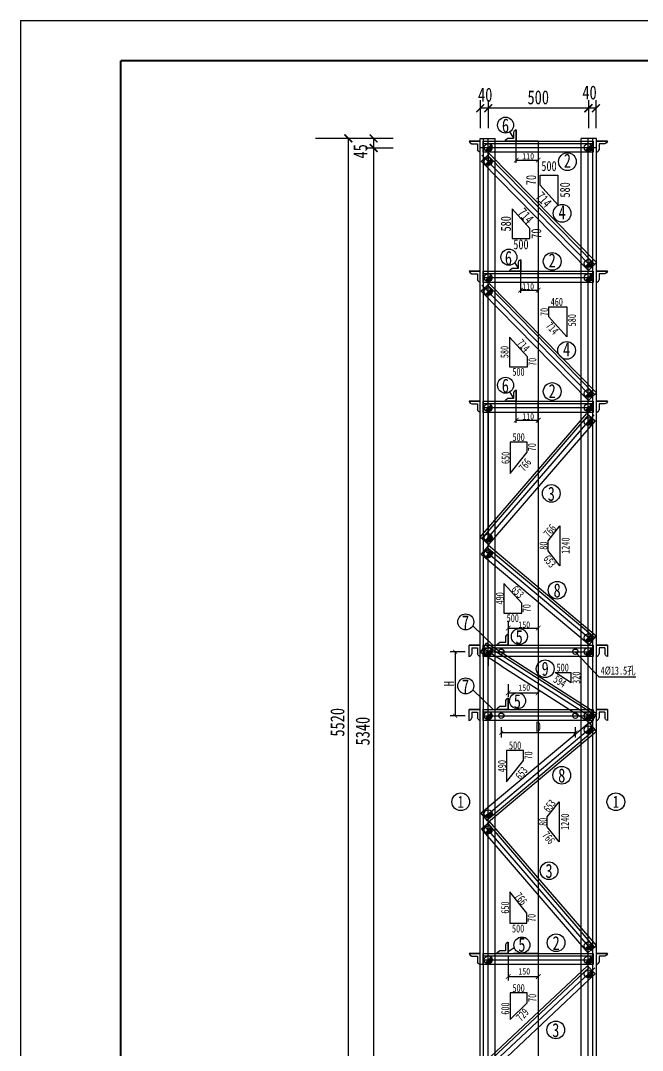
# Model space of a CAD drawing. Header units: inches. Extents: x -113 to 2477, y -497 to 443.
# Drawn here: x 1876.5 to 2031.8, y 185.6 to 443 of the extents above; entities that cross this region are included whole.
import ezdxf
from ezdxf.enums import TextEntityAlignment as Align

# ---------------------------------------------------------------- set-up
doc = ezdxf.new("R2010")
doc.units = ezdxf.units.IN
doc.header["$MEASUREMENT"] = 0
doc.styles.add('宋体', font='', dxfattribs={"width": 0.75})
doc.styles.get('宋体').set_extended_font_data('SimSun')

# ---------------------------------------------------------------- blocks, each defined once
blk = doc.blocks.new('_ArchTick')
at = {"color": 0, "linetype": 'ByBlock', "const_width": 0.15}
blk.add_lwpolyline([(-0.5, -0.5), (0.5, 0.5)], dxfattribs=at)

msp = doc.modelspace()

# ---------------------------------------------------------------- linework, layer by layer
at = {"color": 0}
for p, q in [((1876.517, 442.978), (2470.517, 442.978)), ((1876.517, 442.978), (1876.517, 22.978)), ((1991.34, 423.071), (1991.34, 416.109)), ((1993.34, 423.071), (1993.34, 416.109)), ((2018.371, 423.071), (2018.371, 416.109)), ((2020.24, 423.071), (2020.24, 416.109)), ((2020.24, 421.071), (1991.396, 421.071)), ((1993.84, 421.071), (1992.34, 421.071)), ((2020.24, 421.071), (2018.74, 421.071)), ((1999.676, 413.738), (1998.755, 415.186)), ((1999.676, 413.738), (1998.755, 415.186)), ((1999.833, 415.323), (1999.676, 415.048)), ((1999.676, 415.048), (1999.676, 413.538)), ((2000.076, 415.55), (1999.833, 415.323)), ((2000.34, 415.659), (2000.076, 415.55)), ((2000.34, 415.659), (2000.34, 412.859)), ((2000.34, 412.859), (2000.34, 415.659)), ((1968.382, 413.535), (1950.223, 413.535)), ((1958.382, 413.535), (1958.382, 137.035)), ((1969.618, 413.535), (1962.696, 413.535)), ((1964.696, 413.535), (1964.696, 302.035)), ((1991.34, 412.859), (1988.54, 412.859)), ((1988.54, 412.859), (1988.619, 412.658)), ((1988.566, 412.859), (1991.34, 412.859)), ((1988.619, 412.658), (1988.843, 412.411)), ((1988.843, 412.411), (1989.206, 412.195)), ((1989.206, 412.195), (1990.661, 412.195)), ((1990.661, 412.195), (1990.661, 410.709)), ((1991.34, 413.509), (1995.09, 413.509)), ((1991.34, 136.009), (1991.34, 413.509)), ((1992.09, 410.059), (1992.09, 412.859)), ((1992.09, 410.059), (1992.09, 412.859)), ((1992.09, 412.859), (2019.59, 412.859)), ((1992.09, 412.259), (2019.59, 412.259)), ((1992.19, 137.009), (1992.19, 413.509)), ((1992.633, 410.552), (1994.047, 411.966)), ((1992.633, 410.552), (1994.047, 411.966)), ((1992.633, 410.552), (1994.047, 411.966)), ((1992.633, 410.552), (1994.047, 411.966)), ((1993.09, 412.859), (2018.59, 412.859)), ((1993.09, 412.259), (2018.59, 412.259)), ((1993.34, 136.009), (1993.34, 413.509)), ((1995.09, 136.009), (1995.09, 413.509)), ((1997.54, 412.859), (1997.65, 413.141)), ((2000.34, 412.859), (1997.54, 412.859)), ((1997.65, 413.141), (1997.88, 413.383)), ((1997.88, 413.383), (1998.155, 413.538)), ((1999.676, 413.538), (1998.155, 413.538)), ((2000.34, 407.424), (2000.34, 412.859)), ((2005.84, 412.859), (2000.34, 412.859)), ((2005.84, 412.859), (2005.84, 134.615)), ((2020.34, 413.509), (2016.59, 413.509)), ((2016.59, 136.009), (2016.59, 413.509)), ((2017.633, 410.552), (2019.047, 411.966)), ((2017.633, 410.552), (2019.047, 411.966)), ((2017.633, 410.552), (2019.047, 411.966)), ((2017.633, 410.552), (2019.047, 411.966)), ((2018.34, 136.009), (2018.34, 413.509)), ((2019.49, 137.009), (2019.49, 413.509)), ((2019.59, 412.859), (2019.59, 410.059)), ((2019.59, 412.859), (2019.59, 410.059)), ((2020.34, 137.009), (2020.34, 413.509)), ((2020.34, 412.859), (2023.14, 412.859)), ((2023.14, 412.859), (2020.34, 412.859)), ((2023.114, 412.859), (2020.34, 412.859)), ((2022.474, 412.195), (2021.02, 412.195)), ((2021.02, 412.195), (2021.02, 410.709)), ((2022.838, 412.411), (2022.474, 412.195)), ((2023.061, 412.658), (2022.838, 412.411)), ((2023.14, 412.859), (2023.061, 412.658)), ((1969.618, 411.137), (1962.696, 411.137)), ((1990.835, 410.398), (1990.661, 410.709)), ((1991.077, 410.169), (1990.835, 410.398)), ((1991.34, 410.059), (1991.077, 410.169)), ((1991.44, 411.259), (2020.24, 411.259)), ((1993.691, 409.759), (1991.612, 407.883)), ((2019.216, 381.366), (1991.765, 409.366)), ((1992.09, 411.259), (2019.59, 411.259)), ((2019.59, 410.059), (1992.09, 410.059)), ((2018.59, 410.059), (1993.09, 410.059)), ((2019.93, 382.066), (1993.179, 409.352)), ((1993.34, 411.259), (1993.34, 407.759)), ((2020.358, 382.486), (1993.607, 409.772)), ((2020.34, 410.059), (2020.603, 410.169)), ((2020.603, 410.169), (2020.845, 410.398)), ((2020.845, 410.398), (2021.02, 410.709)), ((1991.608, 407.811), (2018.359, 380.526)), ((1992.633, 407.052), (1994.047, 408.466)), ((2000.34, 408.115), (2005.84, 408.115)), ((2006.297, 404.382), (2010.739, 404.382)), ((2006.297, 401.882), (2006.297, 404.382)), ((2010.739, 404.382), (2010.739, 396.956)), ((2010.739, 396.956), (2006.297, 401.882)), ((1999.283, 395.912), (1999.283, 388.486)), ((2003.726, 390.986), (1999.283, 395.912)), ((2003.726, 388.486), (2003.726, 390.986)), ((1999.283, 388.486), (2003.726, 388.486)), ((1998.75, 380.641), (1998.98, 380.883)), ((1998.98, 380.883), (1999.255, 381.038)), ((2000.776, 381.038), (1999.255, 381.038)), ((2000.776, 381.238), (1999.973, 382.5)), ((2000.776, 381.238), (1999.973, 382.5)), ((2000.933, 382.823), (2000.776, 382.548)), ((2000.776, 382.548), (2000.776, 381.038)), ((2001.176, 383.05), (2000.933, 382.823)), ((2001.44, 383.159), (2001.176, 383.05)), ((2001.44, 383.159), (2001.44, 380.359)), ((2001.44, 380.359), (2001.44, 383.159)), ((2017.633, 381.552), (2019.047, 382.966)), ((2019.216, 381.366), (2018.359, 380.526)), ((2019.216, 381.366), (2020.358, 382.486)), ((1988.54, 380.359), (1988.619, 380.158)), ((1991.34, 380.359), (1988.54, 380.359)), ((1988.566, 380.359), (1991.34, 380.359)), ((1988.619, 380.158), (1988.843, 379.911)), ((1988.843, 379.911), (1989.206, 379.695)), ((1989.206, 379.695), (1990.661, 379.695)), ((1990.661, 379.695), (1990.661, 378.209)), ((1992.09, 380.359), (2019.59, 380.359)), ((1992.09, 377.559), (1992.09, 380.359)), ((1992.09, 379.759), (2019.59, 379.759)), ((1992.09, 378.759), (2019.59, 378.759)), ((1992.633, 378.052), (1994.047, 379.466)), ((1992.633, 378.052), (1994.047, 379.466)), ((1998.64, 380.359), (1998.75, 380.641)), ((2001.44, 380.359), (1998.64, 380.359)), ((2001.44, 374.924), (2001.44, 380.359)), ((2005.84, 374.924), (2005.84, 380.359)), ((2017.633, 378.052), (2019.047, 379.466)), ((2017.633, 378.052), (2019.047, 379.466)), ((2019.59, 380.359), (2019.59, 377.559)), ((2023.114, 380.359), (2020.34, 380.359)), ((2020.34, 380.359), (2023.14, 380.359)), ((2021.02, 379.695), (2021.02, 378.209)), ((2022.474, 379.695), (2021.02, 379.695)), ((2022.838, 379.911), (2022.474, 379.695)), ((2023.061, 380.158), (2022.838, 379.911)), ((2023.14, 380.359), (2023.061, 380.158)), ((1990.835, 377.898), (1990.661, 378.209)), ((1991.077, 377.669), (1990.835, 377.898)), ((1991.34, 377.559), (1991.077, 377.669)), ((1993.653, 377.225), (1991.574, 375.35)), ((2019.216, 348.866), (1991.765, 376.866)), ((2019.59, 377.559), (1992.09, 377.559)), ((1992.633, 374.552), (1994.047, 375.966)), ((2019.93, 349.566), (1993.207, 376.823)), ((2020.358, 349.986), (1993.653, 377.225)), ((2020.34, 377.559), (2020.603, 377.669)), ((2020.603, 377.669), (2020.845, 377.898)), ((2020.845, 377.898), (2021.02, 378.209)), ((1991.574, 375.349), (2018.359, 348.025)), ((2001.44, 375.615), (2005.84, 375.615)), ((2008.488, 368.916), (2008.488, 371.416)), ((2008.488, 371.416), (2012.931, 371.416)), ((2012.931, 371.416), (2012.931, 363.991)), ((2012.931, 363.991), (2008.488, 368.916)), ((2003.114, 358.946), (1998.671, 363.872)), ((1998.671, 363.872), (1998.671, 356.446)), ((2003.114, 356.446), (2003.114, 358.946)), ((1998.671, 356.446), (2003.114, 356.446)), ((1999.676, 348.738), (1998.755, 350.186)), ((1999.833, 350.323), (1999.676, 350.048)), ((1999.676, 350.048), (1999.676, 348.538)), ((2000.076, 350.55), (1999.833, 350.323)), ((2000.34, 350.659), (2000.076, 350.55)), ((2000.34, 347.859), (2000.34, 350.659)), ((2000.34, 350.659), (2000.34, 347.859)), ((2017.633, 349.052), (2019.047, 350.466)), ((1991.34, 347.859), (1988.54, 347.859)), ((1988.54, 347.859), (1988.619, 347.658)), ((1988.566, 347.859), (1991.34, 347.859)), ((1988.619, 347.658), (1988.843, 347.411)), ((1992.09, 345.059), (1992.09, 347.859)), ((1992.09, 347.859), (2019.59, 347.859)), ((1997.54, 347.859), (1997.65, 348.141)), ((2000.34, 347.859), (1997.54, 347.859)), ((1997.65, 348.141), (1997.88, 348.383)), ((1997.88, 348.383), (1998.155, 348.538)), ((1999.676, 348.538), (1998.155, 348.538)), ((2000.34, 342.423), (2000.34, 347.859)), ((2005.84, 342.423), (2005.84, 347.859)), ((2019.216, 348.866), (2018.359, 348.025)), ((2019.216, 348.866), (2020.358, 349.986)), ((2019.59, 347.859), (2019.59, 345.059)), ((2020.34, 347.859), (2023.14, 347.859)), ((2023.114, 347.859), (2020.34, 347.859)), ((2023.061, 347.658), (2022.838, 347.411)), ((2023.14, 347.859), (2023.061, 347.658)), ((1988.843, 347.411), (1989.206, 347.195)), ((1989.206, 347.195), (1990.661, 347.195)), ((1990.661, 347.195), (1990.661, 345.709)), ((1990.835, 345.398), (1990.661, 345.709)), ((1991.077, 345.169), (1990.835, 345.398)), ((1991.34, 345.059), (1991.077, 345.169)), ((1992.09, 347.259), (2019.59, 347.259)), ((1992.09, 346.259), (2019.59, 346.259)), ((2019.59, 345.059), (1992.09, 345.059)), ((1992.633, 345.552), (1994.047, 346.966)), ((1993.34, 346.259), (1993.34, 313.759)), ((2017.633, 345.552), (2019.047, 346.966)), ((2020.34, 345.059), (2020.603, 345.169)), ((2020.603, 345.169), (2020.845, 345.398)), ((2020.845, 345.398), (2021.02, 345.709)), ((2022.474, 347.195), (2021.02, 347.195)), ((2021.02, 347.195), (2021.02, 345.709)), ((2022.838, 347.411), (2022.474, 347.195)), ((1991.312, 313.857), (2017.944, 344.75)), ((1991.766, 313.465), (2018.399, 344.359)), ((1992.524, 312.812), (2019.809, 344.463)), ((2020.065, 342.922), (1993.433, 312.029)), ((2000.34, 343.115), (2005.84, 343.115)), ((2017.605, 342.081), (2019.075, 343.436)), ((2017.944, 344.75), (2020.065, 342.922)), ((1998.811, 337.621), (1998.811, 329.786)), ((2003.042, 337.621), (1998.811, 337.621)), ((2003.042, 335.121), (2003.042, 337.621)), ((1998.811, 329.786), (2003.042, 335.121)), ((1964.696, 317.251), (1964.696, 147.035)), ((2008.284, 313.009), (2011.258, 316.759)), ((2011.258, 316.759), (2011.258, 306.759)), ((1991.438, 313.748), (1991.449, 314.016)), ((1992.605, 313.081), (1994.075, 314.436)), ((1993.433, 312.029), (1991.312, 313.857)), ((1993.412, 311.788), (1991.611, 309.644)), ((2020.326, 289.18), (1993.412, 311.788)), ((2008.284, 310.509), (2008.284, 313.009)), ((1992.383, 310.563), (1991.611, 309.644)), ((1991.611, 309.644), (2018.527, 287.038)), ((2019.298, 287.954), (1992.383, 310.563)), ((1992.789, 308.925), (1993.891, 310.593)), ((2019.941, 288.72), (1993.026, 311.329)), ((2011.258, 306.759), (2008.284, 310.509)), ((1997.25, 302.311), (1997.25, 294.885)), ((2001.693, 297.385), (1997.25, 302.311)), ((2001.693, 294.885), (2001.693, 297.385)), ((1997.25, 294.885), (2001.693, 294.885)), ((1994.485, 286.859), (1989.453, 291.729)), ((1998.34, 292.979), (1998.34, 289.844)), ((1998.34, 291.16), (2005.84, 291.16)), ((2005.84, 292.979), (2005.84, 289.844)), ((1997.833, 289.323), (1997.676, 289.048)), ((1997.676, 289.048), (1997.676, 287.538)), ((1998.076, 289.55), (1997.833, 289.323)), ((1998.34, 289.659), (1998.076, 289.55)), ((1998.34, 286.859), (1998.34, 289.659)), ((1998.34, 289.659), (1998.34, 286.859)), ((2017.689, 288), (2018.991, 289.518)), ((2019.298, 287.954), (2020.326, 289.18)), ((2020.218, 289.05), (2020.176, 289.306)), ((1988.527, 286.859), (1988.527, 284.059)), ((1991.34, 286.859), (1988.54, 286.859)), ((1988.566, 286.859), (1991.34, 286.859)), ((1989.206, 286.195), (1990.661, 286.195)), ((1989.206, 286.195), (1989.206, 284.709)), ((1990.661, 286.195), (1990.661, 284.709)), ((2019.603, 268.45), (1992.077, 286.068)), ((1992.09, 284.059), (1992.09, 286.859)), ((1992.09, 286.859), (2019.59, 286.859)), ((1992.09, 286.259), (2019.59, 286.259)), ((1992.562, 284.63), (1994.118, 285.888)), ((2020.142, 269.293), (1992.616, 286.91)), ((1998.34, 286.859), (1995.34, 286.859)), ((1998.34, 286.859), (1995.34, 286.859)), ((1998.34, 286.859), (1995.34, 286.859)), ((1995.54, 286.859), (1995.65, 287.141)), ((1998.34, 286.859), (1995.54, 286.859)), ((1998.34, 286.859), (1995.54, 286.859)), ((1998.34, 286.859), (1995.54, 286.859)), ((1995.65, 287.141), (1995.88, 287.383)), ((1995.88, 287.383), (1996.155, 287.538)), ((1997.676, 287.538), (1996.155, 287.538)), ((2017.633, 284.552), (2019.047, 285.966)), ((2019.298, 287.954), (2018.525, 287.036)), ((2019.59, 286.859), (2019.59, 284.059)), ((2020.34, 286.859), (2023.14, 286.859)), ((2023.14, 286.859), (2020.34, 286.859)), ((2021.02, 286.195), (2021.02, 284.709)), ((2022.435, 286.195), (2021.02, 286.195)), ((2022.435, 286.195), (2022.435, 284.709)), ((2023.14, 286.859), (2023.14, 284.048)), ((1987.541, 285.259), (1983.791, 285.259)), ((1985.041, 285.259), (1985.041, 269.259)), ((1988.527, 284.059), (1988.79, 284.169)), ((1988.79, 284.169), (1989.032, 284.398)), ((1989.032, 284.398), (1989.206, 284.709)), ((1990.835, 284.398), (1990.661, 284.709)), ((1991.077, 284.169), (1990.835, 284.398)), ((1991.34, 284.059), (1991.077, 284.169)), ((1992.09, 285.259), (2019.59, 285.259)), ((2019.59, 284.059), (1992.09, 284.059)), ((1993.34, 285.259), (1993.34, 281.759)), ((2018.808, 270.859), (1998.183, 284.059)), ((2015.09, 285.259), (2020.935, 278.996)), ((2020.34, 284.059), (2020.603, 284.169)), ((2020.603, 284.169), (2020.845, 284.398)), ((2020.845, 284.398), (2021.02, 284.709)), ((2022.609, 284.398), (2022.435, 284.709)), ((2022.851, 284.169), (2022.609, 284.398)), ((2023.14, 284.048), (2022.851, 284.169)), ((1996.59, 281.755), (2013.617, 270.859)), ((2014.049, 277.461), (2010.032, 280.032)), ((2010.032, 280.032), (2014.049, 280.032)), ((2014.049, 277.461), (2014.049, 280.032)), ((2020.935, 278.996), (2030.224, 278.996)), ((1994.585, 270.859), (1989.453, 275.729)), ((1998.34, 277.123), (1998.34, 273.988)), ((2005.84, 277.123), (2005.84, 273.988)), ((1997.833, 273.323), (1997.676, 273.048)), ((1997.676, 273.048), (1997.676, 271.538)), ((1998.076, 273.55), (1997.833, 273.323)), ((1998.34, 273.659), (1998.076, 273.55)), ((1998.34, 274.988), (2005.84, 274.988)), ((1998.34, 273.659), (1998.34, 270.859)), ((1998.34, 270.859), (1998.34, 273.659)), ((1988.527, 270.859), (1988.527, 268.059)), ((1991.34, 270.859), (1988.54, 270.859)), ((1988.566, 270.859), (1991.34, 270.859)), ((1992.09, 268.059), (1992.09, 270.859)), ((1992.09, 270.859), (2019.59, 270.859)), ((1992.09, 270.259), (2019.59, 270.259)), ((1998.34, 270.859), (1995.34, 270.859)), ((1998.34, 270.859), (1995.34, 270.859)), ((1995.54, 270.859), (1995.65, 271.141)), ((1998.34, 270.859), (1995.54, 270.859)), ((1998.34, 270.859), (1995.54, 270.859)), ((1995.65, 271.141), (1995.88, 271.383)), ((1995.88, 271.383), (1996.155, 271.538)), ((1997.676, 271.538), (1996.155, 271.538)), ((2019.59, 270.859), (2019.59, 268.059)), ((2023.114, 270.859), (2020.34, 270.859)), ((2020.34, 270.859), (2023.14, 270.859)), ((2023.14, 270.859), (2023.14, 268.048)), ((1987.541, 269.259), (1983.791, 269.259)), ((1988.527, 268.059), (1988.79, 268.169)), ((1988.79, 268.169), (1989.032, 268.398)), ((1989.032, 268.398), (1989.206, 268.709)), ((1989.206, 270.195), (1990.661, 270.195)), ((1989.206, 270.195), (1989.206, 268.709)), ((1990.661, 270.195), (1990.661, 268.709)), ((1990.835, 268.398), (1990.661, 268.709)), ((1991.077, 268.169), (1990.835, 268.398)), ((1991.34, 268.059), (1991.077, 268.169)), ((1992.09, 269.259), (2019.59, 269.259)), ((2019.59, 268.059), (1992.09, 268.059)), ((1992.633, 268.552), (1994.047, 269.966)), ((2017.633, 268.552), (2019.047, 269.966)), ((2020.34, 268.059), (2020.603, 268.169)), ((2020.603, 268.169), (2020.845, 268.398)), ((2020.845, 268.398), (2021.02, 268.709)), ((2021.02, 270.195), (2021.02, 268.709)), ((2022.474, 270.195), (2021.02, 270.195)), ((2022.435, 270.195), (2022.435, 268.709)), ((2022.609, 268.398), (2022.435, 268.709)), ((2022.851, 268.169), (2022.609, 268.398)), ((2023.14, 268.048), (2022.851, 268.169)), ((2018.525, 267.482), (1991.611, 244.874)), ((1992.383, 243.955), (2019.297, 266.563)), ((1993.026, 243.189), (2019.94, 265.797)), ((1993.412, 242.73), (2020.326, 265.338)), ((1996.59, 266.443), (1996.59, 263.786)), ((2015.09, 266.443), (2015.09, 263.786)), ((2017.581, 265.108), (2019.099, 266.41)), ((2018.525, 267.482), (2020.326, 265.338)), ((1996.59, 265.036), (2015.09, 265.036)), ((2002.166, 260.591), (1997.935, 260.591)), ((1997.935, 260.591), (1997.935, 252.756)), ((2002.166, 258.091), (2002.166, 260.591)), ((1997.935, 252.756), (2002.166, 258.091)), ((2008.093, 244.009), (2011.067, 247.759)), ((2011.067, 247.759), (2011.067, 237.759)), ((1993.567, 242.741), (1991.607, 244.741)), ((1993.155, 243.036), (1991.611, 244.874)), ((1992.506, 244.208), (1994.174, 245.31)), ((1992.506, 244.208), (1994.174, 245.31)), ((1993.736, 242.75), (1991.615, 240.922)), ((2019.914, 211.465), (1993.281, 242.359)), ((2020.368, 211.857), (1993.736, 242.75)), ((2008.093, 241.509), (2008.093, 244.009)), ((1992.524, 241.706), (1991.615, 240.922)), ((1991.615, 240.922), (2018.247, 210.029)), ((2019.49, 210.425), (1992.524, 241.706)), ((1992.662, 240.023), (1994.018, 241.494)), ((2011.067, 237.759), (2008.093, 241.509)), ((2002.972, 219.909), (1998.741, 225.244)), ((1998.741, 225.244), (1998.741, 217.409)), ((2002.972, 217.409), (2002.972, 219.909)), ((1998.741, 217.409), (2002.972, 217.409)), ((1997.833, 212.323), (1997.676, 212.048)), ((1997.676, 212.048), (1997.676, 210.538)), ((1998.076, 212.55), (1997.833, 212.323)), ((1998.34, 212.659), (1998.076, 212.55)), ((1998.34, 209.859), (1998.34, 212.659)), ((1998.34, 212.659), (1998.34, 209.859)), ((1998.34, 210.375), (1999.844, 211.359)), ((2017.617, 211.068), (2019.063, 212.45)), ((2019.157, 210.811), (2020.368, 211.857)), ((1991.34, 209.859), (1988.54, 209.859)), ((1988.54, 209.859), (1988.619, 209.658)), ((1988.566, 209.859), (1991.34, 209.859)), ((1988.619, 209.658), (1988.843, 209.411)), ((1988.843, 209.411), (1989.206, 209.195)), ((1989.206, 209.195), (1990.661, 209.195)), ((1990.661, 209.195), (1990.661, 207.709)), ((1992.09, 209.859), (2019.59, 209.859)), ((1992.09, 207.059), (1992.09, 209.859)), ((1992.09, 209.259), (2019.59, 209.259)), ((1992.633, 207.552), (1994.047, 208.966)), ((1992.633, 207.552), (1994.047, 208.966)), ((1998.34, 209.859), (1995.34, 209.859)), ((1995.54, 209.859), (1995.65, 210.141)), ((1998.34, 209.859), (1995.54, 209.859)), ((1995.65, 210.141), (1995.88, 210.383)), ((1995.88, 210.383), (1996.155, 210.538)), ((1997.676, 210.538), (1996.155, 210.538)), ((1998.34, 209.359), (1998.34, 203.089)), ((2005.84, 209.859), (1999.63, 209.859)), ((2005.84, 209.359), (2005.84, 203.089)), ((2017.633, 207.552), (2019.047, 208.966)), ((2017.633, 207.552), (2019.047, 208.966)), ((2019.157, 210.811), (2018.247, 210.029)), ((2019.59, 209.859), (2019.59, 207.059)), ((2020.34, 209.859), (2023.14, 209.859)), ((2023.114, 209.859), (2020.34, 209.859)), ((2022.474, 209.195), (2021.02, 209.195)), ((2021.02, 209.195), (2021.02, 207.709)), ((2022.838, 209.411), (2022.474, 209.195)), ((2023.061, 209.658), (2022.838, 209.411)), ((2023.14, 209.859), (2023.061, 209.658)), ((1990.835, 207.398), (1990.661, 207.709)), ((1991.077, 207.169), (1990.835, 207.398)), ((1991.34, 207.059), (1991.077, 207.169)), ((1991.34, 181.594), (2018.156, 206.781)), ((1992.09, 207.059), (1991.44, 207.059)), ((1991.751, 181.156), (2018.567, 206.344)), ((1992.09, 208.259), (2019.59, 208.259)), ((2019.59, 207.059), (1992.09, 207.059)), ((1992.435, 180.427), (2019.98, 206.299)), ((2018.156, 206.781), (2020.073, 204.74)), ((2020.34, 207.059), (2020.603, 207.169)), ((2020.603, 207.169), (2020.845, 207.398)), ((2020.845, 207.398), (2021.02, 207.709)), ((2020.073, 204.74), (1993.257, 179.553)), ((1998.34, 204.089), (2005.84, 204.089)), ((2017.654, 204.031), (2019.026, 205.487)), ((2003.044, 200.005), (1998.813, 200.005)), ((1998.813, 200.005), (1998.813, 193.364)), ((2003.044, 197.505), (2003.044, 200.005)), ((1998.813, 193.364), (2003.044, 197.505))]:
    msp.add_line(p, q, dxfattribs=at)
at = {"color": 0, "ltscale": 0.45}
msp.add_line((1991.43, 285.057), (1992.939, 287.415), dxfattribs=at)
at = {"color": 0, "ltscale": 0.55}
for p, q in [((1998.183, 284.059), (1992.939, 287.415)), ((1996.59, 281.755), (1991.43, 285.057)), ((2013.617, 270.859), (2018.958, 267.441)), ((2018.958, 267.441), (2020.466, 269.798))]:
    msp.add_line(p, q, dxfattribs=at)
at = {"color": 0, "ltscale": 0.35}
msp.add_line((2018.808, 270.859), (2020.466, 269.798), dxfattribs=at)
at = {"color": 0, "const_width": 0.5, "flags": 128}
for points in [[(1901.517, 432.978), (2460.517, 432.978)], [(1901.517, 432.978), (1901.517, 32.978)]]:
    msp.add_lwpolyline(points, dxfattribs=at)
at = {"color": 0}
for points, const_width in [([(1990.35, 420.081), (1992.33, 422.061)], 0.4), ([(1992.35, 420.081), (1994.33, 422.061)], 0.4), ([(2017.381, 420.081), (2019.361, 422.061)], 0.4), ([(2019.25, 420.081), (2021.23, 422.061)], 0.4), ([(1959.372, 412.545), (1957.392, 414.525)], 0.4), ([(1965.686, 412.545), (1963.706, 414.525)], 0.4), ([(1965.686, 410.148), (1963.706, 412.127)], 0.4), ([(2000.94, 408.715), (1999.74, 407.515)], 0.18), ([(2005.24, 407.515), (2006.44, 408.715)], 0.18), ([(2002.04, 376.215), (2000.84, 375.015)], 0.18), ([(2005.24, 375.015), (2006.44, 376.215)], 0.18), ([(2000.94, 343.715), (1999.74, 342.515)], 0.18), ([(2005.24, 342.515), (2006.44, 343.715)], 0.18), ([(1998.94, 291.76), (1997.74, 290.56)], 0.18), ([(2005.24, 290.56), (2006.44, 291.76)], 0.18), ([(1998.94, 275.588), (1997.74, 274.388)], 0.18), ([(2005.24, 274.388), (2006.44, 275.588)], 0.18), ([(1998.94, 204.689), (1997.74, 203.489)], 0.18), ([(2005.24, 203.489), (2006.44, 204.689)], 0.18)]:
    msp.add_lwpolyline(points, dxfattribs=dict(at, const_width=const_width))
for centre, radius in [((1997.652, 416.854), 2), ((1993.34, 411.259), 1), ((1993.34, 411.259), 1), ((1993.34, 411.259), 1), ((1993.34, 411.259), 1), ((2018.34, 411.259), 1), ((2018.34, 411.259), 1), ((2018.34, 411.259), 1), ((2018.34, 411.259), 1), ((2013.115, 407.726), 2.213), ((1993.34, 407.759), 1), ((2011.797, 394.815), 2.213), ((1998.504, 383.858), 2), ((2009.312, 382.791), 2.213), ((2018.34, 382.259), 1), ((1993.34, 378.759), 1), ((1993.34, 378.759), 1), ((2018.34, 378.759), 1), ((2018.34, 378.759), 1), ((1993.34, 375.259), 1), ((2012.919, 360.569), 2.213), ((1997.652, 351.854), 2), ((2009.312, 350.291), 2.213), ((2018.34, 349.759), 1), ((1993.34, 346.259), 1), ((2018.34, 346.259), 1), ((2018.34, 342.759), 1), ((2009.087, 324.827), 2.213), ((1993.34, 313.759), 1), ((1993.34, 309.759), 1), ((2010.55, 300.634), 2.213), ((1987.71, 292.709), 2), ((2001.11, 289.051), 2), ((2018.34, 288.759), 1), ((2018.34, 288.759), 1), ((1993.34, 285.259), 1), ((1996.59, 285.259), 0.675), ((2015.09, 285.259), 0.675), ((2018.34, 285.259), 1), ((2007.559, 281.006), 2.213), ((1987.71, 276.709), 2), ((2000.657, 272.989), 2), ((1993.34, 269.259), 1), ((2018.34, 269.259), 1), ((1996.59, 269.259), 0.675), ((2015.09, 269.259), 0.675), ((2018.34, 265.759), 1), ((2011.701, 254.388), 2.213), ((1986.465, 247.759), 2.213), ((2025.215, 247.759), 2.213), ((1993.34, 244.759), 1), ((1993.34, 244.759), 1), ((1993.34, 240.759), 1), ((2008.519, 230.512), 2.213), ((2001.751, 211.964), 2), ((2010.293, 212.536), 2.213), ((2018.34, 211.759), 1), ((1993.34, 208.259), 1), ((1993.34, 208.259), 1), ((2018.34, 208.259), 1), ((2018.34, 208.259), 1), ((2018.34, 204.759), 1), ((2010.215, 190.75), 2.213)]:
    msp.add_circle(centre, radius, dxfattribs=at)
for centre, radius, start, end in [((1993.34, 411.259), 0.8, 224.99971, 44.99971), ((1993.34, 411.259), 0.8, 224.99971, 44.99971), ((1993.34, 411.259), 0.8, 224.99971, 44.99971), ((1993.34, 411.259), 0.8, 224.99971, 44.99971), ((2018.34, 411.259), 0.8, 224.99971, 44.99971), ((2018.34, 411.259), 0.8, 224.99971, 44.99971), ((2018.34, 411.259), 0.8, 224.99971, 44.99971), ((2018.34, 411.259), 0.8, 224.99971, 44.99971), ((1993.34, 411.259), 0.6, 224.99968, 44.99968), ((1993.34, 411.259), 0.6, 224.99968, 44.99968), ((1993.34, 411.259), 0.6, 224.99968, 44.99968), ((1993.34, 411.259), 0.6, 224.99968, 44.99968), ((1993.34, 411.259), 0.4, 224.99971, 44.99971), ((1993.34, 411.259), 0.4, 224.99971, 44.99971), ((1993.34, 411.259), 0.4, 224.99971, 44.99971), ((1993.34, 411.259), 0.4, 224.99971, 44.99971), ((1993.34, 411.259), 0.2, 224.99961, 44.99961), ((1993.34, 411.259), 0.2, 224.99961, 44.99961), ((1993.34, 411.259), 0.2, 224.99961, 44.99961), ((1993.34, 411.259), 0.2, 224.99961, 44.99961), ((2018.34, 411.259), 0.6, 224.99968, 44.99968), ((2018.34, 411.259), 0.6, 224.99968, 44.99968), ((2018.34, 411.259), 0.6, 224.99968, 44.99968), ((2018.34, 411.259), 0.6, 224.99968, 44.99968), ((2018.34, 411.259), 0.4, 224.99971, 44.99971), ((2018.34, 411.259), 0.4, 224.99971, 44.99971), ((2018.34, 411.259), 0.4, 224.99971, 44.99971), ((2018.34, 411.259), 0.4, 224.99971, 44.99971), ((2018.34, 411.259), 0.2, 224.99961, 44.99961), ((2018.34, 411.259), 0.2, 224.99961, 44.99961), ((2018.34, 411.259), 0.2, 224.99961, 44.99961), ((2018.34, 411.259), 0.2, 224.99961, 44.99961), ((1993.34, 407.759), 0.8, 224.99971, 44.99971), ((1993.34, 407.759), 0.6, 224.99968, 44.99968), ((1993.34, 407.759), 0.4, 224.99971, 44.99971), ((1993.34, 407.759), 0.2, 224.99961, 44.99961), ((2018.34, 382.259), 0.8, 224.99971, 44.99971), ((2018.34, 382.259), 0.6, 224.99968, 44.99968), ((2018.34, 382.259), 0.4, 224.99971, 44.99971), ((2018.34, 382.259), 0.2, 224.99961, 44.99961), ((1993.34, 378.759), 0.8, 224.99971, 44.99971), ((1993.34, 378.759), 0.8, 224.99971, 44.99971), ((1993.34, 378.759), 0.6, 224.99968, 44.99968), ((1993.34, 378.759), 0.6, 224.99968, 44.99968), ((1993.34, 378.759), 0.4, 224.99971, 44.99971), ((1993.34, 378.759), 0.4, 224.99971, 44.99971), ((1993.34, 378.759), 0.2, 224.99961, 44.99961), ((1993.34, 378.759), 0.2, 224.99961, 44.99961), ((2018.34, 378.759), 0.8, 224.99971, 44.99971), ((2018.34, 378.759), 0.8, 224.99971, 44.99971), ((2018.34, 378.759), 0.6, 224.99968, 44.99968), ((2018.34, 378.759), 0.6, 224.99968, 44.99968), ((2018.34, 378.759), 0.4, 224.99971, 44.99971), ((2018.34, 378.759), 0.4, 224.99971, 44.99971), ((2018.34, 378.759), 0.2, 224.99961, 44.99961), ((2018.34, 378.759), 0.2, 224.99961, 44.99961), ((1993.34, 375.259), 0.8, 224.99971, 44.99971), ((1993.34, 375.259), 0.6, 224.99968, 44.99968), ((1993.34, 375.259), 0.4, 224.99971, 44.99971), ((1993.34, 375.259), 0.2, 224.99961, 44.99961), ((2018.34, 349.759), 0.8, 224.99971, 44.99971), ((2018.34, 349.759), 0.6, 224.99968, 44.99968), ((2018.34, 349.759), 0.4, 224.99971, 44.99971), ((2018.34, 349.759), 0.2, 224.99961, 44.99961), ((1993.34, 346.259), 0.8, 224.99971, 44.99971), ((1993.34, 346.259), 0.6, 224.99968, 44.99968), ((1993.34, 346.259), 0.4, 224.99971, 44.99971), ((1993.34, 346.259), 0.2, 224.99961, 44.99961), ((2018.34, 346.259), 0.8, 224.99971, 44.99971), ((2018.34, 346.259), 0.6, 224.99968, 44.99968), ((2018.34, 346.259), 0.4, 224.99971, 44.99971), ((2018.34, 346.259), 0.2, 224.99961, 44.99961), ((2018.34, 342.759), 0.8, 222.65417, 42.65417), ((2018.34, 342.759), 0.6, 222.65414, 42.65414), ((2018.34, 342.759), 0.4, 222.65417, 42.65417), ((2018.34, 342.759), 0.2, 222.65407, 42.65407), ((1993.34, 313.759), 0.8, 222.65455, 42.65455), ((1993.34, 313.759), 0.6, 222.65465, 42.65465), ((1993.34, 313.759), 0.4, 222.65417, 42.65417), ((1993.34, 313.759), 0.2, 222.65407, 42.65407), ((1993.34, 309.759), 0.8, 236.55174, 56.55174), ((1993.34, 309.759), 0.6, 236.55184, 56.55184), ((1993.34, 309.759), 0.4, 236.55135, 56.55135), ((1993.34, 309.759), 0.2, 236.55126, 56.55126), ((2018.34, 288.759), 0.8, 229.3907, 49.3907), ((2018.34, 288.759), 0.8, 232.92805, 52.92805), ((2018.34, 288.759), 0.6, 229.39067, 49.39067), ((2018.34, 288.759), 0.6, 232.92814, 52.92814), ((2018.34, 288.759), 0.4, 229.3907, 49.3907), ((2018.34, 288.759), 0.4, 232.92766, 52.92766), ((2018.34, 288.759), 0.2, 229.3906, 49.3906), ((2018.34, 288.759), 0.2, 232.92756, 52.92756), ((1993.34, 285.259), 0.8, 218.94552, 38.94552), ((2018.34, 285.259), 0.8, 224.99971, 44.99971), ((2018.34, 285.259), 0.6, 224.99968, 44.99968), ((1993.34, 285.259), 0.6, 218.94549, 38.94549), ((1993.34, 285.259), 0.4, 218.94552, 38.94552), ((1993.34, 285.259), 0.2, 218.94542, 38.94542), ((2018.34, 285.259), 0.4, 224.99971, 44.99971), ((2018.34, 285.259), 0.2, 224.99961, 44.99961), ((1993.34, 269.259), 0.8, 224.99971, 44.99971), ((1993.34, 269.259), 0.6, 224.99968, 44.99968), ((1993.34, 269.259), 0.4, 224.99971, 44.99971), ((1993.34, 269.259), 0.2, 224.99961, 44.99961), ((2018.34, 269.259), 0.8, 224.99971, 44.99971), ((2018.34, 269.259), 0.6, 224.99968, 44.99968), ((2018.34, 269.259), 0.4, 224.99971, 44.99971), ((2018.34, 269.259), 0.2, 224.99961, 44.99961), ((2018.34, 265.759), 0.8, 220.60869, 40.60869), ((2018.34, 265.759), 0.6, 220.60866, 40.60866), ((2018.34, 265.759), 0.4, 220.60869, 40.60869), ((2018.34, 265.759), 0.2, 220.6086, 40.6086), ((1993.34, 244.759), 0.8, 213.44842, 33.44842), ((1993.34, 244.759), 0.8, 213.44842, 33.44842), ((1993.34, 244.759), 0.6, 213.44851, 33.44851), ((1993.34, 244.759), 0.6, 213.44851, 33.44851), ((1993.34, 244.759), 0.4, 213.44803, 33.44803), ((1993.34, 244.759), 0.4, 213.44803, 33.44803), ((1993.34, 244.759), 0.2, 213.44793, 33.44793), ((1993.34, 244.759), 0.2, 213.44793, 33.44793), ((1993.34, 240.759), 0.8, 227.34564, 47.34564), ((1993.34, 240.759), 0.6, 227.34573, 47.34573), ((1993.34, 240.759), 0.4, 227.34525, 47.34525), ((1993.34, 240.759), 0.2, 227.34515, 47.34515), ((2018.34, 211.759), 0.8, 223.72194, 43.72194), ((2018.34, 211.759), 0.6, 223.72204, 43.72204), ((2018.34, 211.759), 0.4, 223.72156, 43.72156), ((2018.34, 211.759), 0.2, 223.72146, 43.72146), ((1993.34, 208.259), 0.8, 225.0001, 45.0001), ((1993.34, 208.259), 0.8, 225.0001, 45.0001), ((1993.34, 208.259), 0.6, 225.00019, 45.00019), ((1993.34, 208.259), 0.6, 225.00019, 45.00019), ((1993.34, 208.259), 0.4, 224.99971, 44.99971), ((1993.34, 208.259), 0.4, 224.99971, 44.99971), ((2018.34, 208.259), 0.8, 225.0001, 45.0001), ((2018.34, 208.259), 0.8, 225.0001, 45.0001), ((2018.34, 208.259), 0.6, 225.00019, 45.00019), ((2018.34, 208.259), 0.6, 225.00019, 45.00019), ((2018.34, 208.259), 0.4, 224.99971, 44.99971), ((2018.34, 208.259), 0.4, 224.99971, 44.99971), ((1993.34, 208.259), 0.2, 224.99961, 44.99961), ((1993.34, 208.259), 0.2, 224.99961, 44.99961), ((2018.34, 208.259), 0.2, 224.99961, 44.99961), ((2018.34, 208.259), 0.2, 224.99961, 44.99961), ((2018.34, 204.759), 0.8, 226.68457, 46.68457), ((2018.34, 204.759), 0.6, 226.68454, 46.68454), ((2018.34, 204.759), 0.4, 226.68457, 46.68457), ((2018.34, 204.759), 0.2, 226.68448, 46.68448)]:
    msp.add_arc(centre, radius, start, end, dxfattribs=at)

# ---------------------------------------------------------------- block references
for p, rotation in [((1985.041, 285.259), 90), ((1985.041, 269.259), 270), ((1996.59, 265.036), 180)]:
    msp.add_blockref('_ArchTick', p, dxfattribs=dict(at, rotation=rotation))
msp.add_blockref('_ArchTick', (2015.09, 265.036), dxfattribs=at)

# ---------------------------------------------------------------- texts
at = {"color": 0, "style": '宋体', "width": 0.75}
for s, height, p in [('40', 3.5, (1992.582, 422.703)), ('500', 3.5, (2005.83, 422.061)), ('40', 3.5, (2018.643, 423.263)), ('2', 3.5, (2013.115, 406.226)), ('500', 2.5, (2008.518, 405.382)), ('4', 3.5, (2011.797, 393.315)), ('500', 2.5, (2001.505, 385.823)), ('2', 3.5, (2009.312, 381.291)), ('460', 2, (2010.474, 371.711)), ('4', 3.5, (2012.919, 359.069)), ('500', 2, (2000.892, 354.217)), ('2', 3.5, (2009.312, 348.64)), ('500', 2, (2000.927, 337.898)), ('3', 3.5, (2009.087, 322.98)), ('8', 3.5, (2010.55, 298.826)), ('500', 2, (1999.472, 292.656)), ('9', 3.5, (2007.559, 279.268)), ('500', 2, (2011.934, 280.309)), ('4%%C13.5孔', 2, (2025.782, 279.549)), ('500', 2, (2000.05, 260.869)), ('8', 3.5, (2011.701, 252.582)), ('1', 3, (1986.465, 246.259)), ('1', 3, (2025.215, 246.259)), ('3', 3.5, (2008.519, 228.738)), ('500', 2, (2000.799, 215.102)), ('2', 3.5, (2010.293, 210.682)), ('500', 2, (2000.929, 200.219)), ('3', 3.5, (2010.215, 188.94))]:
    msp.add_text(s, height=height, dxfattribs=at).set_placement(p, align=Align.CENTER)
for s, p in [('6', (1998.548, 415.028)), ('6', (1999.278, 381.921)), ('6', (1998.506, 349.998)), ('7', (1988.564, 290.853)), ('5', (2001.964, 287.195)), ('7', (1988.564, 274.853)), ('5', (2001.511, 271.134)), ('5', (2002.64, 210.294))]:
    msp.add_text(s, height=3.5, dxfattribs=at).set_placement(p, align=Align.RIGHT)
for s, height, rotation, p in [('45', 3.5, 90, (1963.157, 410.307)), ('70', 2.5, 90, (2005.297, 403.132)), ('580', 2.5, 90, (2013.739, 400.669)), ('714', 2.5, 312.04934, (2006.29, 397.409)), ('580', 2.5, 90, (1998.99, 392.199)), ('714', 2.5, 312.04934, (2001.787, 393.351)), ('70', 2.5, 90, (2006.573, 389.736)), ('70', 2, 90, (2008.341, 370.166)), ('580', 2, 90, (2015.256, 368.106)), ('714', 2, 312.04934, (2008.612, 365.432)), ('714', 2, 312.04934, (2001.4, 361.118)), ('580', 2, 90, (1998.392, 360.159)), ('70', 2, 90, (2005.342, 357.696)), ('70', 2, 90, (2005.247, 336.371)), ('650', 2, 90, (1998.642, 333.703)), ('766', 2, 51.58181, (2003.277, 331.348)), ('766', 2, 51.58187, (2009.487, 314.899)), ('80', 2, 90, (2008.105, 311.759)), ('1240', 2, 90, (2013.652, 311.759)), ('653', 2, 308.41813, (2007.92, 307.233)), ('653', 2, 312.04934, (1999.979, 299.557)), ('490', 2, 90, (1997.227, 298.598)), ('70', 2, 90, (2003.921, 296.135)), ('594', 2, 328.8746, (2010.716, 276.983)), ('320', 2, 90, (2016.323, 278.762)), ('5520', 3.5, 90, (1957.392, 267.627)), ('5340', 3.5, 90, (1963.706, 265.421)), ('70', 2, 90, (2004.371, 259.341)), ('490', 2, 90, (1997.766, 256.674)), ('653', 2, 51.58181, (2002.401, 254.318)), ('653', 2, 51.58187, (2009.402, 246.142)), ('1240', 2, 90, (2013.491, 242.759)), ('80', 2, 90, (2008.001, 242.759)), ('766', 2, 308.41813, (2007.653, 238.163)), ('766', 2, 308.41819, (2000.765, 222.931)), ('650', 2, 90, (1998.543, 221.326)), ('70', 2, 90, (2005.148, 218.736)), ('70', 2, 90, (2005.321, 198.755)), ('600', 2, 90, (1998.573, 196.088)), ('729', 2, 46.98127, (2002.594, 193.885))]:
    msp.add_text(s, height=height, rotation=rotation, dxfattribs=at).set_placement(p, align=Align.CENTER)
for s, p in [('110', (2001.846, 408.276)), ('110', (2001.846, 375.776)), ('110', (2001.846, 343.276)), ('150', (2000.868, 291.243)), ('150', (2000.868, 275.488)), ('150', (2000.868, 204.589))]:
    msp.add_text(s, height=1.6, dxfattribs=at).set_placement(p)
at = {"color": 0, "insert": (1983.541, 277.259), "char_height": 2.5, "attachment_point": 5, "rotation": 90, "style": '宋体'}
msp.add_mtext('H', dxfattribs=at)
at = {"color": 0, "insert": (2005.84, 266.536), "char_height": 2.5, "attachment_point": 5, "style": '宋体'}
msp.add_mtext('D', dxfattribs=at)

doc.saveas('drawing.dxf')
